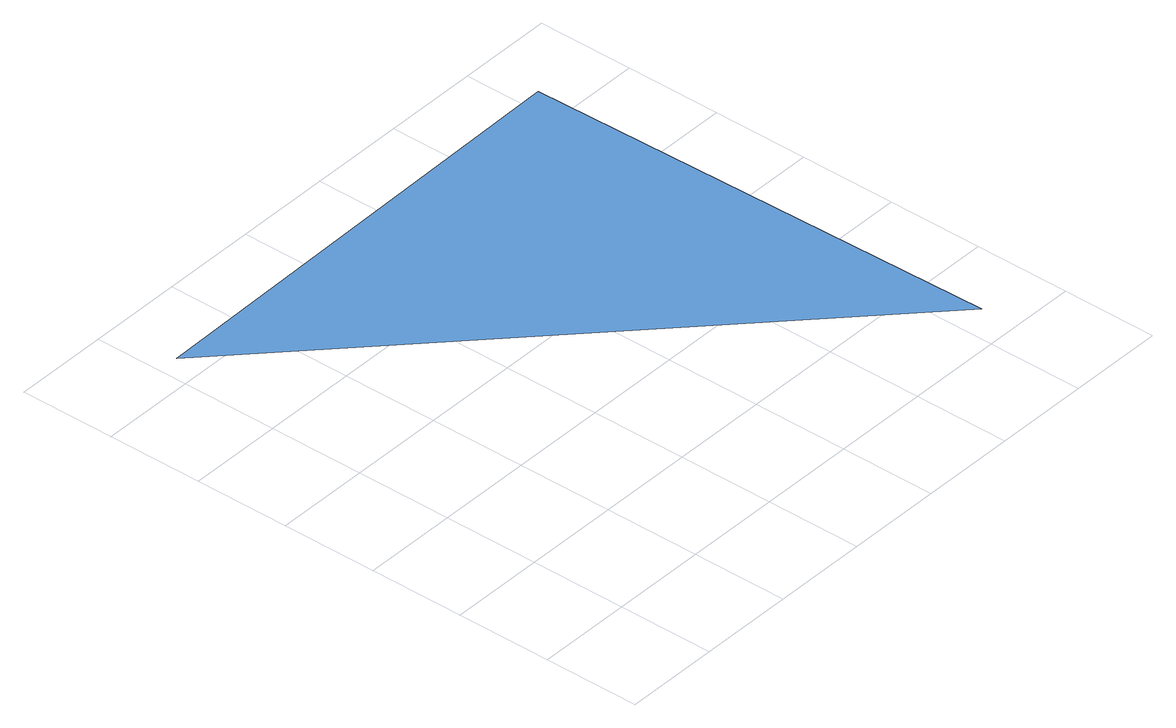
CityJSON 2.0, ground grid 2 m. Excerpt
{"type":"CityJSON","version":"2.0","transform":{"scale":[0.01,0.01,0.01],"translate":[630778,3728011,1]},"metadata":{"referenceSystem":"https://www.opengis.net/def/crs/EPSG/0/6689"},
"CityObjects":{
"waterbody1":{"type":"WaterBody","attributes":{"name":"福岡県津波浸水想定図","class":"1140","function":"2","WaterBodyTsunamiRiskAttribute.description":"1","WaterBodyTsunamiRiskAttribute.rank":"1"},"geometry":[{"type":"MultiSurface","lod":"1","boundaries":[[[0,1,2]]]}]}
},
"vertices":[
[48,1059,77],[1067,78,77],[1047,1078,77]
]}
